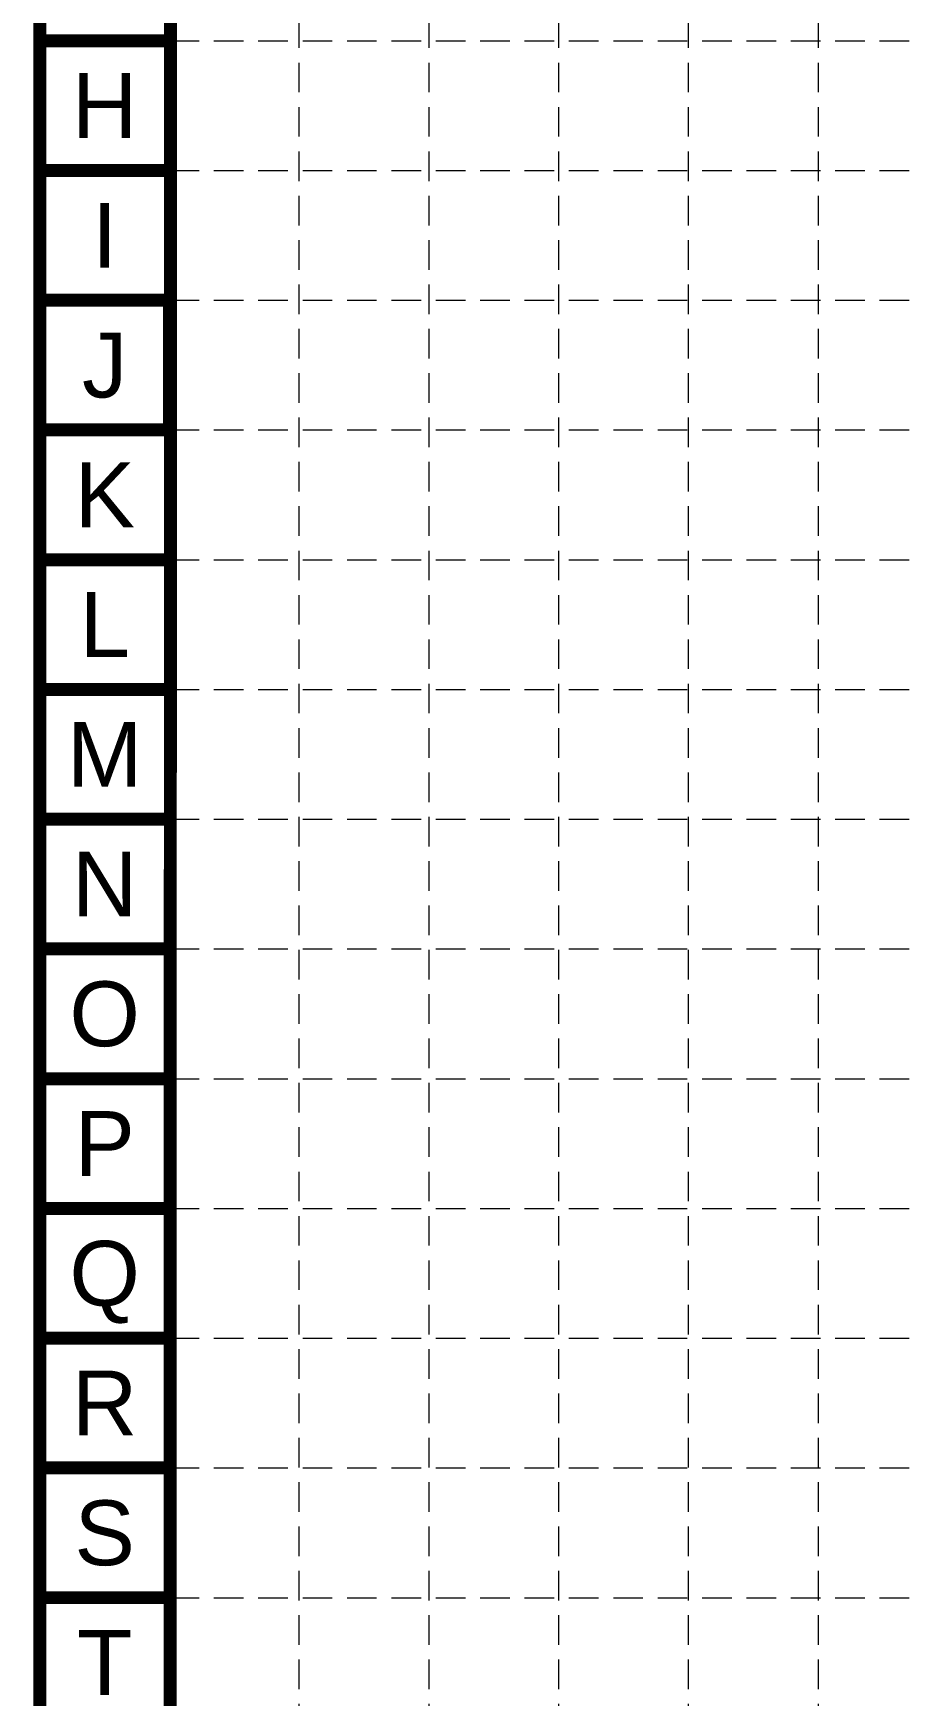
# Model space of a CAD drawing. Header units: inches. Extents: x 638 to 17512, y -393 to 10164.
# Drawn here: x 638 to 2408, y 4687 to 8060 of the extents above; entities that cross this region are included whole.
import ezdxf
from ezdxf.enums import TextEntityAlignment as Align

# ---------------------------------------------------------------- set-up
doc = ezdxf.new("R2010")
doc.units = ezdxf.units.IN
doc.header["$LTSCALE"] = 600
doc.header["$MEASUREMENT"] = 0
doc.linetypes.add('HIDDEN', pattern=[0.375, 0.25, -0.125])
doc.layers.add('BASE', color=7, linetype='Continuous')
doc.layers.add('GRID', color=254, linetype='HIDDEN')
doc.styles.get("Standard").update_dxf_attribs({"font": 'ARIAL.TTF'})

msp = doc.modelspace()

# ---------------------------------------------------------------- linework, layer by layer
at = {"layer": 'BASE', "const_width": 26.3}
for points in [[(651.2, -379.4), (17499.2, -379.4), (17499.2, 10150.6), (651.2, 10150.6)], [(913.9, -116.2), (17236.7, -116.7), (17236.4, 9887.5), (917.2, 9887.8)]]:
    msp.add_lwpolyline(points, close=True, dxfattribs=at)
for points in [[(914.5, 8044.6), (651.2, 8044.6)], [(914.5, 7781.4), (651.2, 7781.4)], [(914.5, 7518.1), (651.2, 7518.1)], [(914.5, 7254.9), (914.5, 7518.1)], [(914.5, 7254.9), (651.2, 7254.9)], [(914.5, 6991.6), (651.2, 6991.6)], [(914.5, 6728.4), (651.2, 6728.4)], [(914.5, 6465.1), (651.2, 6465.1)], [(914.5, 6201.9), (651.2, 6201.9)], [(914.5, 5938.6), (651.2, 5938.6)], [(914.5, 5675.4), (651.2, 5675.4)], [(914.5, 5412.1), (651.2, 5412.1)], [(914.5, 5148.9), (651.2, 5148.9)], [(914.5, 4885.6), (651.2, 4885.6)]]:
    msp.add_lwpolyline(points, dxfattribs=at)
at = {"layer": 'GRID', "color": 252, "linetype": 'HIDDEN', "lineweight": 0, "ltscale": 0.4}
for p, q in [((1176.9, 9889.9), (1176.9, 672.4)), ((1440.1, 9889.9), (1440.1, 672.4)), ((1703.4, 9889.9), (1703.4, 672.4)), ((1966.6, 9889.9), (1966.6, 672.4)), ((2229.9, 9889.9), (2229.9, 672.4)), ((914.5, 8044.6), (17236, 8044.6)), ((914.5, 7781.4), (17236, 7781.4)), ((914.5, 7518.1), (17236, 7518.1)), ((914.5, 7254.9), (17236, 7254.9)), ((914.5, 6991.6), (17236, 6991.6)), ((914.5, 6728.4), (17236, 6728.4)), ((914.5, 6465.1), (17236, 6465.1)), ((914.5, 6201.9), (17236, 6201.9)), ((914.5, 5938.6), (17236, 5938.6)), ((914.5, 5675.4), (17236, 5675.4)), ((914.5, 5412.1), (17236, 5412.1)), ((914.5, 5148.9), (17236, 5148.9)), ((914.5, 4885.6), (17236, 4885.6))]:
    msp.add_line(p, q, dxfattribs=at)

# ---------------------------------------------------------------- texts
at = {"layer": 'BASE'}
for s, p in [('H', (782.9, 7913)), ('I', (782.9, 7649.7)), ('J', (782.9, 7386.5)), ('K', (782.9, 7123.2)), ('L', (782.9, 6860)), ('M', (782.9, 6596.7)), ('N', (782.9, 6333.5)), ('O', (782.9, 6070.2)), ('P', (782.9, 5807)), ('Q', (782.9, 5543.7)), ('R', (782.9, 5280.5)), ('S', (782.9, 5017.2)), ('T', (782.9, 4754))]:
    msp.add_text(s, height=131.6, dxfattribs=at).set_placement(p, align=Align.MIDDLE_CENTER)

doc.saveas('drawing.dxf')
